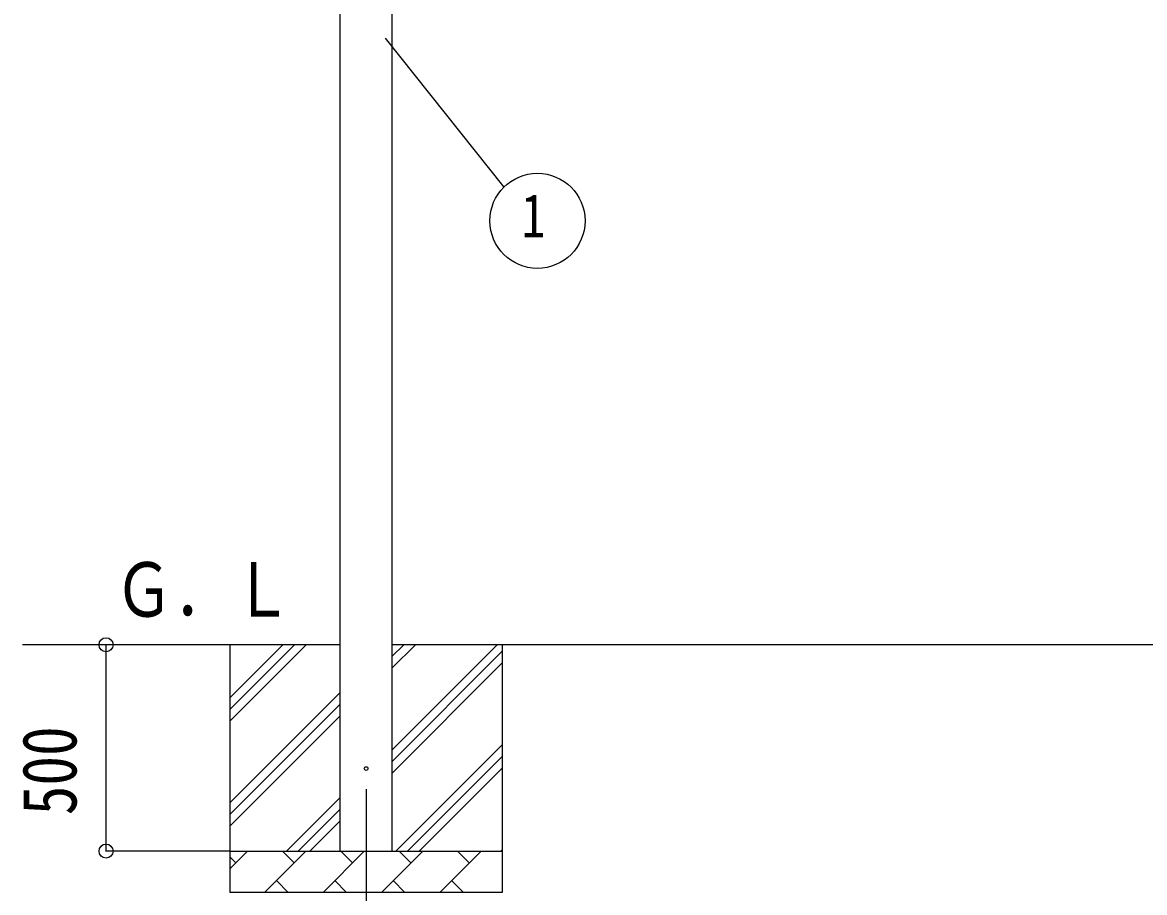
# Model space of a CAD drawing. Units: millimetres, scale not verified. Extents: x -16820 to 16820, y -11880 to 11880.
# Drawn here: x -13671 to -10952, y -2650 to -541 of the extents above; entities that cross this region are included whole.
import ezdxf
from ezdxf.enums import TextEntityAlignment as Align

# ---------------------------------------------------------------- set-up
doc = ezdxf.new("R2010")
doc.units = ezdxf.units.MM
doc.header["$LTSCALE"] = 50
for name, color, linetype in [('0-3_YKK_12', 2, 'Continuous'), ('0-4_YKK_13', 4, 'Continuous'), ('0-5_YKK_A1', 4, 'Continuous'), ('0-6_YKK_D', 6, 'Continuous')]:
    doc.layers.add(name, color=color, linetype=linetype)
doc.styles.add('ＭＳ ゴシック', font='')
doc.styles.get('ＭＳ ゴシック').set_extended_font_data('MS Gothic')

msp = doc.modelspace()

# ---------------------------------------------------------------- linework, layer by layer
at = {"layer": '0-3_YKK_12'}
msp.add_line((-12838.42, -2399), (-12838.42, -2899), dxfattribs=at)
at = {"layer": '0-4_YKK_13'}
msp.add_circle((-12838.42, -2349), 4.5, dxfattribs=at)
at = {"layer": '0-5_YKK_A1'}
for p, q in [((-12900.92, -2549), (-12900.92, 251)), ((-12775.92, 251), (-12775.92, -2549)), ((-12900.92, -2049), (-13670.92, -2049)), ((-13168.42, -2049), (-13168.42, -2649)), ((-13168.42, -2234.05), (-12983.37, -2049)), ((-13168.42, -2205.77), (-13011.65, -2049)), ((-13168.42, -2177.48), (-13039.94, -2049)), ((-7627.92, -2049), (-12775.92, -2049)), ((-12775.92, -2304.1), (-12520.82, -2049)), ((-12775.92, -2106.11), (-12718.81, -2049)), ((-12775.92, -2077.82), (-12747.1, -2049)), ((-12775.92, -2332.38), (-12508.42, -2064.88)), ((-12508.42, -2049), (-12508.42, -2649)), ((-12775.92, -2360.67), (-12508.42, -2093.17)), ((-13168.42, -2432.04), (-12900.92, -2164.54)), ((-13168.42, -2460.32), (-12900.92, -2192.82)), ((-13168.42, -2488.61), (-12900.92, -2221.11)), ((-12766.26, -2549), (-12508.42, -2291.16)), ((-12737.98, -2549), (-12508.42, -2319.44)), ((-12709.69, -2549), (-12508.42, -2347.73)), ((-13030.82, -2549), (-12900.92, -2419.1)), ((-13002.54, -2549), (-12900.92, -2447.38)), ((-12974.25, -2549), (-12900.92, -2475.67)), ((-13168.42, -2549), (-12508.42, -2549)), ((-13168.42, -2591.89), (-13125.53, -2549)), ((-13084.11, -2649), (-12984.11, -2549)), ((-13012.66, -2577.55), (-13041.21, -2549)), ((-12942.68, -2649), (-12842.68, -2549)), ((-12871.24, -2577.55), (-12899.79, -2549)), ((-12801.26, -2649), (-12701.26, -2549)), ((-12729.82, -2577.55), (-12758.37, -2549)), ((-12659.84, -2649), (-12559.84, -2549)), ((-12588.4, -2577.55), (-12616.95, -2549)), ((-12511.71, -2549), (-12508.42, -2545.72)), ((-13154.08, -2577.55), (-13168.42, -2563.21)), ((-13055.55, -2620.45), (-13027, -2649)), ((-12914.13, -2620.45), (-12885.58, -2649)), ((-12772.71, -2620.45), (-12744.16, -2649)), ((-12631.29, -2620.45), (-12602.74, -2649)), ((-12508.42, -2649), (-13168.42, -2649))]:
    msp.add_line(p, q, dxfattribs=at)
at = {"layer": '0-6_YKK_D'}
for p, q in [((-12791.98, -579.41), (-12504.31, -940.14)), ((-13468.42, -2549), (-13468.42, -2049)), ((-13169.42, -2549), (-13469.42, -2549))]:
    msp.add_line(p, q, dxfattribs=at)
for centre, radius in [((-12423.15, -1021.9), 115.2), ((-13468.42, -2049), 17), ((-13468.42, -2549), 17)]:
    msp.add_circle(centre, radius, dxfattribs=at)

# ---------------------------------------------------------------- texts
at = {"layer": '0-5_YKK_A1', "style": 'ＭＳ ゴシック', "width": 0.8}
msp.add_text('Ｇ．Ｌ', height=132, dxfattribs=at).set_placement((-13448.98, -2020.55), align=Align.BOTTOM_LEFT)
at = {"layer": '0-6_YKK_D', "style": 'ＭＳ ゴシック', "width": 0.8}
msp.add_text('1', height=105.6, dxfattribs=at).set_placement((-12461.55, -1093.9), align=Align.BOTTOM_LEFT)
msp.add_text('500', height=132, rotation=90, dxfattribs=at).set_placement((-13500.42, -2462.2), align=Align.BOTTOM_LEFT)

doc.saveas('drawing.dxf')
